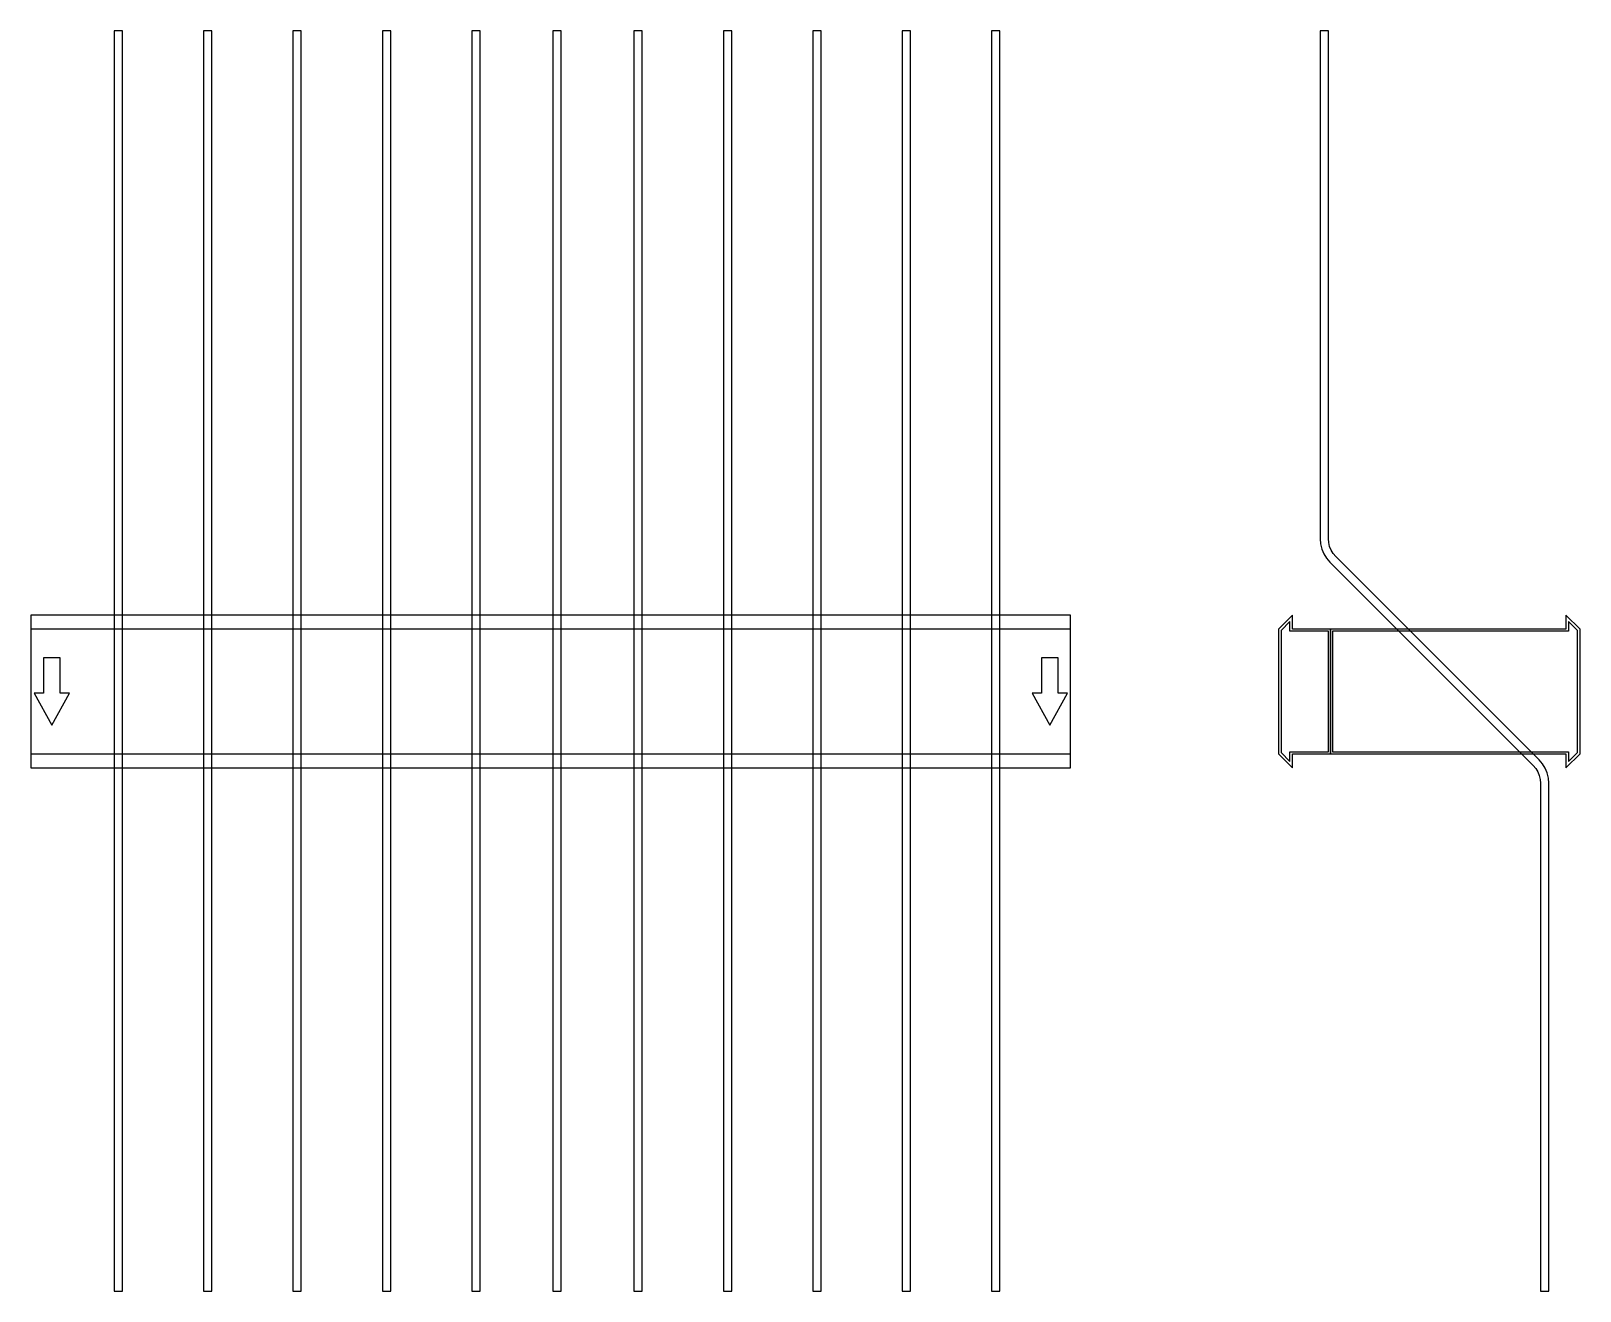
# Model space of a CAD drawing. Extents: x 0 to 1490, y -577 to 635.
import ezdxf

# ---------------------------------------------------------------- set-up
doc = ezdxf.new("R2010")
doc.units = 0
doc.layers.add('Halfen', color=7, linetype='CONTINUOUS')

msp = doc.modelspace()

# ---------------------------------------------------------------- linework, layer by layer
at = {"layer": 'Halfen', "color": 7}
for points in [[(88, -576.569), (88, 635.197), (80, 635.197), (80, -576.569)], [(174, -576.569), (174, 635.197), (166, 635.197), (166, -576.569)], [(260, -576.569), (260, 635.197), (252, 635.197), (252, -576.569)], [(346, -576.569), (346, 635.197), (338, 635.197), (338, -576.569)], [(432, -576.569), (432, 635.197), (424, 635.197), (424, -576.569)], [(510, -576.569), (510, 635.197), (502, 635.197), (502, -576.569)], [(588, -576.569), (588, 635.197), (580, 635.197), (580, -576.569)], [(674, -576.569), (674, 635.197), (666, 635.197), (666, -576.569)], [(760, -576.569), (760, 635.197), (752, 635.197), (752, -576.569)], [(846, -576.569), (846, 635.197), (838, 635.197), (838, -576.569)], [(932, -576.569), (932, 635.197), (924, 635.197), (924, -576.569)], [(1460, -576.569), (1460, -88.284), (1459.606, -83.278), (1458.434, -78.396), (1456.512, -73.757), (1453.889, -69.475), (1450.627, -65.657), (1255.029, 129.941), (1252.584, 132.805), (1250.616, 136.016), (1249.175, 139.495), (1248.295, 143.157), (1248, 146.912), (1248, 635.197), (1240, 635.197), (1240, 146.912), (1240.394, 141.906), (1241.566, 137.023), (1243.488, 132.384), (1246.111, 128.103), (1249.373, 124.284), (1444.971, -71.314), (1447.416, -74.177), (1449.384, -77.388), (1450.825, -80.868), (1451.705, -84.53), (1452, -88.284), (1452, -576.569)], [(0, -73.5), (1000, -73.5), (1000, 73.5), (0, 73.5)], [(0, -60), (1000, -60), (1000, 60), (0, 60)], [(1250, -60), (1250, 60), (1213.5, 60), (1213.5, 73.5), (1200, 60), (1200, -60), (1213.5, -73.5), (1213.5, -60)], [(1248, -58), (1248, 58), (1211, 58), (1211, 67.25), (1202.5, 58.75), (1202.5, -58.75), (1211, -67.25), (1211, -58)], [(1490, -60), (1490, 60), (1476.5, 73.5), (1476.5, 60), (1250, 60), (1250, -60), (1476.5, -60), (1476.5, -73.5)], [(1487.5, -58.75), (1487.5, 58.75), (1479, 67.25), (1479, 58), (1252, 58), (1252, -58), (1479, -58), (1479, -67.25)], [(20, -32.5), (37, -1.5), (28, -1.5), (28, 32.5), (12, 32.5), (12, -1.5), (3, -1.5)], [(980, -32.5), (997, -1.5), (988, -1.5), (988, 32.5), (972, 32.5), (972, -1.5), (963, -1.5)]]:
    msp.add_lwpolyline(points, close=True, dxfattribs=at)

doc.saveas('drawing.dxf')
